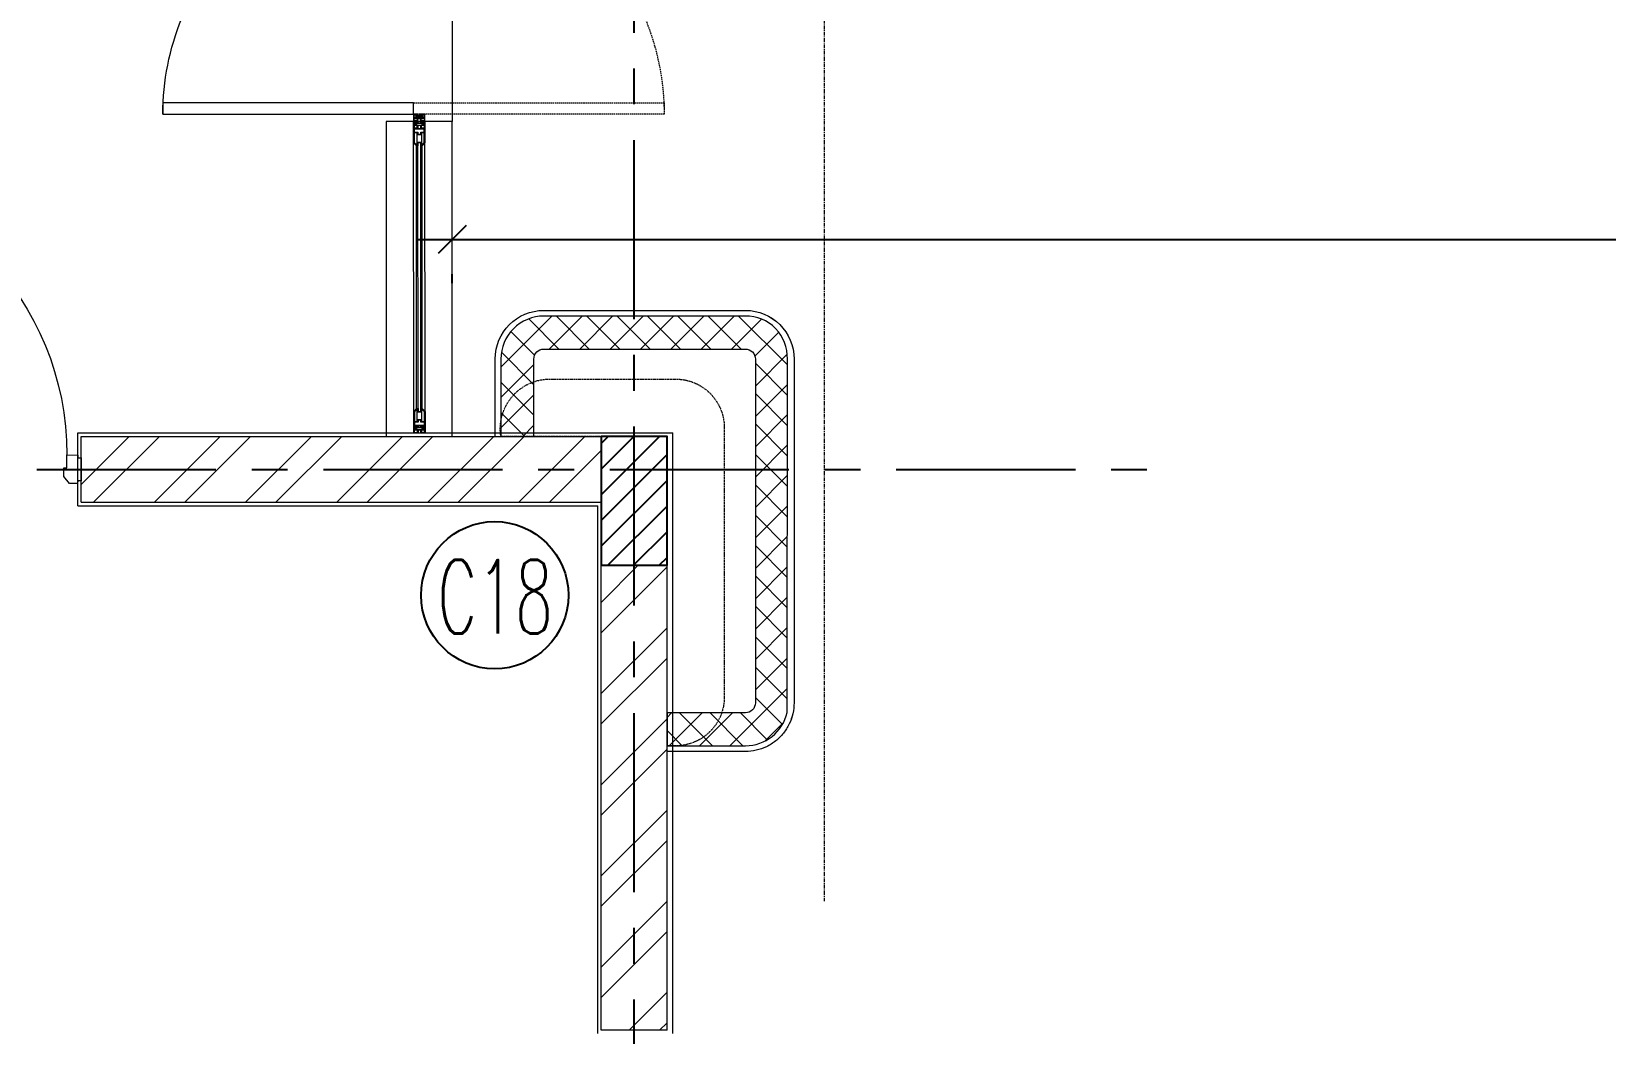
# Model space of a CAD drawing. Header units: millimetres. Extents: x 2659630 to 6742168, y -2425387 to -732288.
# Drawn here: x 2799532 to 2805026, y -1097139 to -1093641 of the extents above; entities that cross this region are included whole.
import ezdxf
from ezdxf.enums import TextEntityAlignment as Align

# ---------------------------------------------------------------- set-up
doc = ezdxf.new("R2010")
doc.units = ezdxf.units.MM
doc.header["$PDMODE"] = 35
doc.header["$PDSIZE"] = -25
for name, pattern in [('CENTER', [2, 1.25, -0.25, 0.25, -0.25]), ('Grid Line', [22.224999999999994, 12.7, -3.174999999999999, 3.174999999999999, -3.174999999999999]), ('Hidden', [7.143750000000001, 4.7625, -2.38125]), ('Overhead', [3.96875, 2.38125, -1.5875])]:
    doc.linetypes.add(name, pattern=pattern)
for name, color, linetype, lineweight in [('A-ANNO-DIMS', 211, 'Continuous', 9), ('A-DETL-THIN', 151, 'Continuous', 18), ('A-DOOR', 31, 'Continuous', 18), ('A-DOOR-FRAM', 31, 'Continuous', 18), ('A-FLOR', 192, 'Continuous', 18), ('A-FLOR-OVHD', 1, 'Overhead', 18), ('A-GENM', 13, 'Continuous', 18), ('A-GRID-DIMS', 211, 'Continuous', 9), ('A-PLASTER', 50, 'Continuous', 0), ('A-WALL', 113, 'Continuous', 9), ('A-WALL-PATT', 111, 'Continuous', 0), ('S-GRID', 1, 'Continuous', 9)]:
    doc.layers.add(name, color=color, linetype=linetype, lineweight=lineweight)
for name, color, linetype in [('S-COLUMN', 1, 'Continuous'), ('S-COLUMN CIRCLE', 9, 'Continuous'), ('S-COLUMN HATCH', 8, 'Continuous'), ('S-COLUMN NO', 2, 'Continuous'), ('S-GRIDE LINE', 8, 'CENTER')]:
    doc.layers.add(name, color=color, linetype=linetype)
doc.layers.get('A-ANNO-DIMS').off()
doc.styles.add('Arial', font='arial.ttf', dxfattribs={"height": 123})
doc.styles.add('ROMANS', font='r.shx', dxfattribs={"width": 0.7})
doc.dimstyles.new('Diagonal_-_2_5mm_Arial', dxfattribs={"dimscale": 304.8, "dimtxt": 123, "dimasz": 0.32, "dimexe": 0.4, "dimexo": 0.5, "dimgap": 0.28, "dimtad": 1, "dimdec": 0, "dimzin": 0, "dimdsep": 46, "dimtxsty": 'Arial', "dimblk1": 'OBLIQUE', "dimblk2": 'OBLIQUE', "dimsah": 1, "dimcen": 0.09, "dimdle": 0.4, "dimazin": 0, "dimtfac": 1, "dimtdec": 0, "dimtix": 1, "dimtmove": 0, "dimatfit": 3, "dimfxl": 1, "dimfxlon": 1, "dimtvp": 1, "dimtolj": 1, "dimtzin": 0, "dimarcsym": 2})

# ---------------------------------------------------------------- blocks, each defined once
blk = doc.blocks.new('A$C2D2C472C')
at = {"layer": 'A-WALL-PATT'}
h = blk.add_hatch(dxfattribs=at)
h.set_pattern_fill('ANSI37', color=256, scale=600, style=0)
h.set_pattern_definition([(45, (-102930.4976328127, -114895.0412800389), (-53.03300858899107, 53.03300858899107), []), (135, (-102930.4976328127, -114895.0412800389), (-53.03300858899107, -53.03300858899106), [])])
edge = h.paths.add_edge_path()
edge.add_line((944.9995019281778, 1920.086653618404), (945.0008851355669, 2189.884832272088))
edge.add_arc((910.0008851359307, 2189.884989272134), 34.99999999998833, 359.9997429874282, 449.9997132388004)
edge.add_line((910.0010603083792, 2224.884989271683), (206.5573315929068, 2224.905706588062))
edge.add_arc((206.3435287130415, 2190.119336553427), 34.78702706265661, 89.64785493841943, 180.3515355871881)
edge.add_line((171.5571564060956, 2189.90590370784), (171.5104949169763, 989.9413756946597))
edge.add_arc((206.436017342523, 989.8668982434319), 34.92560183573225, 179.8778189455847, 270.1221930522632)
edge.add_line((206.5105021072231, 954.9413758334849), (479.9996885845903, 954.8601867418038))
edge.add_line((479.9996885845903, 954.8601867418038), (480.0000001211592, 839.860185584781))
edge.add_line((480.0000001211592, 839.860185584781), (206.5104973261623, 839.9413757038274))
edge.add_arc((206.4964083629893, 989.9011490803969), 149.9597740384099, 192.8758880656439, 270.00538303110875, ccw=False)
edge.add_line((60.30736402368348, 956.4841302904388), (60.0000001211738, 2189.906551396358))
edge.add_arc((204.1890972755355, 2195.622790524605), 144.3023600914457, 89.0594131363834, 182.2702476428867, ccw=False)
edge.add_arc((117.0175473045965, -14981488.51647655), 14983828.42245068, 89.99696775482101, 89.99965761188861, ccw=False)
edge.add_arc((909.9946922726667, 2189.870040024718), 150.0149508471489, 45.00209331497581, 89.99734813771352, ccw=False)
edge.add_arc((910.01583289064, 2189.891182187523), 149.9850524061101, -0.0026534085425282683, 45.00209331497041, ccw=False)
edge.add_line((1060.000885135916, 2189.884236272439), (1059.999510428475, 1919.979855106591))
edge.add_line((1059.999510428475, 1919.979855106591), (944.9995019281778, 1920.086653618404))
at = {"layer": 'A-DETL-THIN'}
for p, q in [((480.0000001211592, 1919.979955135757), (480.0000001211592, 1470.080902119953)), ((710.0000001211592, 1919.979855106591), (480.0000001211592, 1919.979955135757))]:
    blk.add_line(p, q, dxfattribs=at)
at = {"layer": 'A-FLOR-OVHD'}
blk.add_lwpolyline([(1060.015039278995, 1919.979955135757, 0.4573553732653892), (889.9995013178414, 2119.980286205158), (449.9996685099031, 2119.973406029894, 0.4142135623730199), (279.9996685099031, 1949.973406029894), (279.9996685099031, 1009.833727096237, 0.4142135623730199), (449.9996685099031, 839.8337270962365), (480.0000001211592, 839.860185584781), (480.0000001211592, 1919.979955135757), (1060.015039278995, 1919.979955135757)], format="xyb", close=True, dxfattribs=at)
at = {"layer": 'A-GENM'}
for centre, radius, start, end in [((206.5571564055426, 2189.905706589925, -2.762502891338284e-08), 169.9999999999744, 89.99971323877656, 179.9996773135824), ((206.5467242484883, 989.8615372594359, -2.762502891338284e-08), 170.0000000001621, 179.9997132120961, 192.8568556227206), ((206.5467242484883, 989.8615372594359, -2.762502891338284e-08), 170.0000000001625, 192.8568562060331, 205.7139980939878), ((206.5467242484883, 989.8615372594359, -2.762502891338284e-08), 170.0000000001625, 205.7139991560489, 218.5711406565557), ((206.5467242484883, 989.8615372594359, -2.762502891338284e-08), 170.0000000001626, 218.5711444577068, 231.4282852556994), ((206.5467242484883, 989.8615372594359, -2.762502891338284e-08), 170.0000000001625, 231.4282863473983, 244.2854281885292), ((206.5467242484883, 989.8615372594359, -2.762502891338284e-08), 170.0000000001627, 244.2854285476412, 269.9997141992719)]:
    blk.add_arc(centre, radius, start, end, dxfattribs=at)
at = {"layer": 'A-PLASTER'}
for p, q in [((910.0017360480997, 2359.885395422127, -2.762502891338284e-08), (206.5580073158635, 2359.90570658783, -2.762502891338284e-08)), ((36.55692833581998, 2189.906664038426, -2.762502891338284e-08), (36.54672009665228, 989.8623881688254, -2.762502891338284e-08)), ((1079.999501315979, 1919.979855106591), (1080.000885134054, 2189.884135680288, -2.762502891338284e-08)), ((206.5458762606868, 819.9414255178854, -2.762502891338284e-08), (480.0000001226144, 819.9412260005774, -2.762502891338284e-08))]:
    blk.add_line(p, q, dxfattribs=at)
for centre, radius, start, end in [((206.5109611537046, 2189.98556824922, -2.762502891338284e-08), 169.9999999999743, 90, 179.9999640931486), ((910.0008851359162, 2189.884990713108, -2.762502891338284e-08), 169.9999999999609, 359.9997426539467, 89.99971323877656), ((206.5104903323372, 989.941375704002, -2.762502891338284e-08), 170.0000000001521, 180, 192.8571423899843), ((206.5104903323372, 989.941375704002, -2.762502891338284e-08), 170.0000000001525, 192.8571429953589, 205.7142848382652), ((206.5104903323372, 989.941375704002, -2.762502891338284e-08), 170.0000000001525, 205.7142859913077, 218.571427457844), ((206.5104903323372, 989.941375704002, -2.762502891338284e-08), 170.0000000001527, 218.5714312821734, 231.4285719809424), ((206.5104903323372, 989.941375704002, -2.762502891338284e-08), 170.0000000001525, 231.4285730814951, 244.2857149782696), ((206.5104903323372, 989.941375704002, -2.762502891338284e-08), 170.0000000001525, 244.2857153780311, 270.0000009705005)]:
    blk.add_arc(centre, radius, start, end, dxfattribs=at)
at = {"layer": 'A-WALL'}
blk.add_lwpolyline([(944.9995019281778, 1920.086653618404), (945.0008851355669, 2189.884832272088, 0.4142134102995745), (910.0010603083792, 2224.884989271683), (206.5573315929068, 2224.905706588062, 0.4178153354241026), (171.5571564060956, 2189.90590370784), (171.5104949169763, 989.9413756946597, 0.415463343301321), (206.5105021072231, 954.9413758334849), (479.9996885845903, 954.8601867418038), (480.0000001211592, 839.860185584781), (206.5104973261623, 839.9413757038274, -0.3498496930690036), (60.30736402368348, 956.4841302904388), (60.0000001211738, 2189.906551396358, -0.4307240834562548), (206.55790714467, 2339.905706588033, -1.173671556007594e-05), (910.0016355238768, 2339.884990711187, -0.1988908435200889), (1016.067405691763, 2295.950504510794, -0.1989338984303118), (1060.000885135916, 2189.884236272439), (1059.999510428475, 1919.979855106591)], format="xyb", close=True, dxfattribs=at)
blk = doc.blocks.new('DOOR-DW5-4000X2500-PLN')
at = {"layer": 'A-DOOR'}
for p, q in [((0.01863343481090851, 3962.966979749006), (40.01862848890596, 3962.986871354602)), ((0.04349794183508493, 3912.966985931504), (0.01863343481090851, 3962.966979749006)), ((37.51987202334567, 3960.485628438386), (2.519876351085259, 3960.468223283475)), ((2.519876351085259, 3960.468223283475), (2.524849252455169, 3950.468224520038)), ((37.52484492477379, 3950.485629674862), (37.51987202334567, 3960.485628438386)), ((40.01862848890596, 3962.986871354602), (40.04349299587193, 3912.986877537041)), ((10.04846960675786, 3902.971960069321), (0.04349794183508493, 3912.966985931504)), ((0.04349794183508493, 3912.966985931504), (0.7342215431854129, 2937.011693675013)), ((2.524849252455169, 3950.468224520038), (15.02484770683805, 3950.474440646707)), ((12.52609124133596, 3947.973197730491), (2.526092477812199, 3947.968224829092)), ((2.526092477812199, 3947.968224829092), (2.54298267190461, 3914.003762934706)), ((2.54298267190461, 3914.003762934706), (11.0827601593046, 3905.472474720998)), ((15.04846898850519, 3902.974446520093), (10.04846960675786, 3902.971960069321)), ((10.04846960675786, 3902.971960069321), (10.71035929460777, 2984.998734249733)), ((11.0827601593046, 3905.472474720998), (12.54722607225995, 3905.473202985566)), ((12.52982091740705, 3940.473198657855), (12.52609124133596, 3947.973197730491)), ((27.52981906267814, 3940.480658009968), (12.52982091740705, 3940.473198657855)), ((12.54225317086093, 3915.473201749119), (12.52982091740705, 3940.473198657855)), ((12.54225317086093, 3915.473201749061), (27.54225131613202, 3915.480661101174)), ((12.54722607225995, 3905.473202985566), (12.54225317086093, 3915.473201749061)), ((15.02484770683805, 3950.474440646707), (15.02857738290913, 3942.974441574072)), ((15.02857738290913, 3942.974441574072), (25.02857614640379, 3942.979414475412)), ((25.04349485060084, 3912.979418184957), (15.04349608707707, 3912.974445283558)), ((15.04349608707707, 3912.974445283558), (15.04846898850519, 3902.974446520093)), ((15.04846898850519, 3902.974446520093), (15.71034928923473, 2985.020097272209)), ((25.02484647036181, 3950.479413548048), (37.52484492477379, 3950.485629674862)), ((25.02857614640379, 3942.979414475412), (25.02484647036181, 3950.479413548048)), ((25.04846775199985, 3902.979419421434), (25.04349485060084, 3912.979418184957)), ((30.04846713377628, 3902.981905872119), (25.04846775199985, 3902.979419421434)), ((25.04846775199985, 3902.979419421434), (25.71034805275849, 2985.025070173608)), ((37.52608815010171, 3947.985629984032), (27.52608938657795, 3947.980657082575)), ((27.52608938657795, 3947.980657082575), (27.52981906267814, 3940.480658009968)), ((27.52981906267814, 3940.480658009968), (27.54225131613202, 3915.480661101174)), ((27.54225131613202, 3915.480661101174), (27.54722421753104, 3905.48066233765)), ((27.54722421753104, 3905.48066233765), (29.01169013051549, 3905.481390602217)), ((29.01169013051549, 3905.481390602217), (37.54297834422323, 3914.021168089617)), ((40.04349299587193, 3912.986877537041), (30.04846713377628, 3902.981905872119)), ((30.04846713377628, 3902.981905872119), (30.71034743447672, 2985.027556624351)), ((37.54297834422323, 3914.021168089617), (37.52608815010171, 3947.985629984032)), ((40.04349299587193, 3912.986877537041), (40.73421659722226, 2937.031585280609)), ((0.7342006171529647, 2975.012648543663), (10.72922647930682, 2985.017620208702)), ((0.7590651241480373, 2925.012654726219), (0.7342006171529647, 2975.012648543663)), ((11.76600348259672, 2982.518135478575), (3.234715268888976, 2973.978357991175)), ((3.234715268888976, 2973.978357991175), (3.251605462981388, 2940.013896096789)), ((10.72922647930682, 2985.017620208702), (15.71034928923473, 2985.020097272209)), ((13.23046939552296, 2982.518863743113), (11.76600348259672, 2982.518135478575)), ((13.23544229692197, 2972.518864979647), (13.23046939552296, 2982.518863743113)), ((28.23544044225127, 2972.52632433176), (13.23544229692197, 2972.518864979647)), ((13.24787455046317, 2947.518868070823), (13.23544229692197, 2972.518864979647)), ((15.72922586105415, 2985.020106659329), (15.73419876248227, 2975.020107895834)), ((15.73419876248227, 2975.020107895834), (25.73419752597692, 2975.025080797292)), ((25.71034805275849, 2985.025070173608), (30.72922400635434, 2985.0275660115)), ((25.73419752597692, 2975.025080797292), (25.72922462457791, 2985.025079560786)), ((29.69493345380761, 2982.527051359823), (28.23046754079405, 2982.526323095226)), ((28.23046754079405, 2982.526323095226), (28.23544044225127, 2972.52632433176)), ((28.23544044225127, 2972.52632433176), (28.24787269573426, 2947.526327422966)), ((38.2347109412076, 2973.995763146057), (29.69493345380761, 2982.527051359823)), ((30.72922400635434, 2985.0275660115), (40.73419567127712, 2975.032540149376)), ((38.25160113530001, 2940.031301251671), (38.2347109412076, 2973.995763146057)), ((40.73419567127712, 2975.032540149376), (40.75906017824309, 2925.032546331757)), ((40.75906017824309, 2925.032546331757), (0.7590651241480373, 2925.012654726219)), ((0.7590651241480373, 2925.012654726219), (15.75906326944823, 2925.020114078332)), ((0.7714973776310217, 2900.012657817279), (0.7590651241480373, 2925.012654726219)), ((13.76005809698836, 2923.019119745295), (2.760059457097668, 2923.013649553759)), ((2.760059457097668, 2923.013649553759), (2.764037778222701, 2915.013650542998)), ((2.764037778222701, 2915.013650542998), (13.76403641808429, 2915.019120734592)), ((3.251605462981388, 2940.013896096789), (13.25160422647605, 2940.018868998188)), ((15.75284714269219, 2937.520112532657), (3.252848688309314, 2937.513896405959)), ((3.252848688309314, 2937.513896405959), (3.257821589708328, 2927.513897642406)), ((3.257821589708328, 2927.513897642406), (38.25781726199784, 2927.531302797288)), ((30.76502889642143, 2913.027574914042), (10.7650313693739, 2913.017629111244)), ((10.7650313693739, 2913.017629111244), (10.76801511022495, 2907.017629853188)), ((13.24787455046317, 2947.518868070823), (28.24787269573426, 2947.526327422966)), ((13.25160422647605, 2940.018868998188), (13.24787455046317, 2947.518868070823)), ((13.76403641808429, 2915.019120734592), (13.76005809698836, 2923.019119745295)), ((25.74911623020307, 2945.025084506749), (15.7491174666502, 2945.020111605292)), ((15.7491174666502, 2945.020111605292), (15.75284714269219, 2937.520112532657)), ((15.75906326944823, 2925.020114078332), (15.76403617084725, 2915.020115314866)), ((15.76403617084725, 2915.020115314866), (25.76403493434191, 2915.025088216207)), ((25.75284590621595, 2937.525085434114), (25.74911623020307, 2945.025084506749)), ((38.25284436059883, 2937.53130156087), (25.75284590621595, 2937.525085434114)), ((25.7590620330011, 2925.025086979673), (40.75906017821399, 2925.032546331757)), ((25.76403493434191, 2915.025088216207), (25.7590620330011, 2925.025086979673)), ((38.76005500581232, 2923.031551998836), (27.76005636595073, 2923.0260818073)), ((27.76005636595073, 2923.0260818073), (27.76403468704666, 2915.026082796481)), ((27.76403468704666, 2915.026082796481), (38.76403332693735, 2915.031552987959)), ((28.24787269573426, 2947.526327422966), (28.25160237177624, 2940.02632835033)), ((28.25160237177624, 2940.02632835033), (38.25160113530001, 2940.031301251671)), ((30.76801263724337, 2907.027575655986), (30.76502889642143, 2913.027574914042)), ((38.25781726199784, 2927.531302797288), (38.25284436059883, 2937.53130156087)), ((38.76403332693735, 2915.031552987959), (38.76005500581232, 2923.031551998836)), ((40.75906017821399, 2925.032546331757), (40.77149243175518, 2900.032549422933)), ((15.77149552296032, 2900.020117169421), (0.7714973776310217, 2900.012657817279)), ((0.7843910321244039, 2900.012657817279), (0.7719587786414195, 2875.012660908425)), ((0.7719587786414195, 2875.012660908425), (15.77195692394162, 2875.005201556283)), ((4.266881470772205, 2909.295647185092), (2.766881656250916, 2909.294901249814)), ((2.766881656250916, 2909.294901249814), (2.770253904978745, 2902.513652088324)), ((2.770253904978745, 2902.513652088324), (8.770253163093003, 2902.516635829146)), ((2.773201756703202, 2877.511666018865), (2.776574005460134, 2884.292915180413)), ((8.77320101481746, 2877.508682278014), (2.773201756703202, 2877.511666018865)), ((2.776574005460134, 2884.292915180413), (4.276573819981422, 2884.292169245222)), ((2.779417883430142, 2890.011664473539), (2.783396204555174, 2898.011663484358)), ((13.77941652332083, 2890.006194281945), (2.779417883430142, 2890.011664473539)), ((2.783396204555174, 2898.011663484358), (13.78339484438766, 2898.006193292822)), ((4.266486445238115, 2910.090003338817), (4.266881470772205, 2909.295647185092)), ((4.276573819981422, 2884.292169245222), (4.276968845486408, 2885.086525398947)), ((8.765860189916566, 2911.350458004279), (6.647334206296364, 2911.349404482084)), ((6.659068004431901, 2886.343557975371), (8.777593988023, 2886.342504453147)), ((8.770253163093003, 2902.516635829146), (8.765860189916566, 2911.350458004279)), ((8.777593988023, 2886.342504453147), (8.77320101481746, 2877.508682278014)), ((10.76801511022495, 2907.017629853188), (30.76801263724337, 2907.027575655986)), ((30.76900721751736, 2905.027575903223), (10.76900969046983, 2905.017630100425)), ((10.76900969046983, 2905.017630100425), (10.77025291585596, 2902.517630409537)), ((10.77025291585596, 2902.517630409537), (15.77025229757419, 2902.520116860251)), ((10.77320076752221, 2877.507687697856), (10.77444399287924, 2880.007687388745)), ((15.77320014929865, 2877.505201247201), (10.77320076752221, 2877.507687697856)), ((10.77444399287924, 2880.007687388745), (30.77444151992677, 2879.997741585947)), ((10.77543857318233, 2882.007687141479), (10.77842231400427, 2888.007686399593)), ((30.77543610020075, 2881.99774133868), (10.77543857318233, 2882.007687141479)), ((10.77842231400427, 2888.007686399593), (30.7784198410518, 2887.997740596795)), ((13.78339484438766, 2898.006193292822), (13.77941652332083, 2890.006194281945)), ((15.77025229757419, 2902.520116860251), (15.77149552296032, 2900.020117169421)), ((15.77195692394162, 2875.005201556283), (15.77320014929865, 2877.505201247201)), ((15.77941627602559, 2890.005199701729), (15.7843891774537, 2900.005198465224)), ((25.77941503954935, 2890.00022680033), (15.77941627602559, 2890.005199701729)), ((25.77025106112706, 2902.52508976165), (30.77025044284528, 2902.527576212393)), ((25.77149428642588, 2900.025090070878), (25.77025106112706, 2902.52508976165)), ((40.77149243175518, 2900.032549422933), (25.77149428642588, 2900.025090070878)), ((25.77319891282241, 2877.500228345802), (25.77195568746538, 2875.000228654942)), ((25.77195568746538, 2875.000228654942), (40.77195383273647, 2874.992769302888)), ((30.77319829456974, 2877.497741895117), (25.77319891282241, 2877.500228345802)), ((25.78438794094836, 2900.000225563766), (25.77941503954935, 2890.00022680033)), ((27.7794147922541, 2889.999232220027), (27.78339311340824, 2897.999231230846)), ((38.77941343211569, 2889.993762028491), (27.7794147922541, 2889.999232220027)), ((27.78339311340824, 2897.999231230846), (38.78339175324072, 2897.99376103931)), ((30.77025044284528, 2902.527576212393), (30.76900721751736, 2905.027575903223)), ((30.77444151992677, 2879.997741585947), (30.77319829456974, 2877.497741895117)), ((30.7784198410518, 2887.997740596795), (30.77543610020075, 2881.99774133868)), ((34.88438320593559, 2911.36344648985), (32.7658572223736, 2911.362392967654)), ((32.7658572223736, 2911.362392967654), (32.77025019555003, 2902.528570792754)), ((32.77025019555003, 2902.528570792754), (38.7702494536934, 2902.531554533576)), ((32.77319804727449, 2877.496747314843), (32.77759102048003, 2886.330569489801)), ((38.77319730538875, 2877.493763573992), (32.77319804727449, 2877.496747314843)), ((32.77759102048003, 2886.330569489801), (34.89611700407113, 2886.329515967576)), ((37.26687739038607, 2909.3120577597), (37.26648236485198, 2910.106413913483)), ((38.76687720490736, 2909.312803694862), (37.26687739038607, 2909.3120577597)), ((37.27696476512938, 2885.07011482431), (37.27656973959529, 2884.275758670527)), ((37.27656973959529, 2884.275758670527), (38.77656955414568, 2884.275012735336)), ((38.7702494536934, 2902.531554533576), (38.76687720490736, 2909.312803694862)), ((38.77656955414568, 2884.275012735336), (38.77319730538875, 2877.493763573992)), ((38.78339175324072, 2897.99376103931), (38.77941343211569, 2889.993762028491)), ((40.77195383273647, 2874.992769302888), (40.78438608624856, 2899.992766211682)), ((0.7714973776310217, 1100.012657817279), (0.7590651241480373, 1075.012660908338)), ((15.77149552296032, 1100.005198465136), (0.7714973776310217, 1100.012657817279)), ((0.7719587786414195, 1125.012654726132), (15.77195692394162, 1125.020114078274)), ((0.7843910321244039, 1100.012657817279), (0.7719587786414195, 1125.012654726132)), ((8.77320101481746, 1122.516633356543), (2.773201756703202, 1122.513649615692)), ((2.773201756703202, 1122.513649615692), (2.776574005460134, 1115.732400454144)), ((2.776574005460134, 1115.732400454144), (4.276573819981422, 1115.733146389335)), ((13.77941652332083, 1110.019121352612), (2.779417883430142, 1110.013651161018)), ((2.779417883430142, 1110.013651161018), (2.783396204555174, 1102.013652150199)), ((2.783396204555174, 1102.013652150199), (13.78339484438766, 1102.019122341735)), ((4.276573819981422, 1115.733146389335), (4.276968845486408, 1114.93879023561)), ((6.659068004431901, 1113.681757659186), (8.777593988023, 1113.68281118141)), ((8.777593988023, 1113.68281118141), (8.77320101481746, 1122.516633356543)), ((15.77320014929865, 1122.520114387356), (10.77320076752221, 1122.517627936701)), ((10.77320076752221, 1122.517627936701), (10.77444399287924, 1120.017628245812)), ((10.77444399287924, 1120.017628245812), (30.77444151992677, 1120.02757404861)), ((30.77543610020075, 1118.027574295877), (10.77543857318233, 1118.017628493079)), ((10.77543857318233, 1118.017628493079), (10.77842231400427, 1112.017629234964)), ((10.77842231400427, 1112.017629234964), (30.7784198410518, 1112.027575037762)), ((13.78339484438766, 1102.019122341735), (13.77941652332083, 1110.019121352612)), ((15.77025229757419, 1097.505198774306), (15.77149552296032, 1100.005198465136)), ((15.77195692394162, 1125.020114078274), (15.77320014929865, 1122.520114387356)), ((25.77941503954935, 1110.025088834227), (15.77941627602559, 1110.020115932828)), ((15.77941627602559, 1110.020115932828), (15.7843891774537, 1100.020117169333)), ((25.77149428642588, 1100.000225563679), (25.77025106112706, 1097.500225872907)), ((40.77149243175518, 1099.992766211624), (25.77149428642588, 1100.000225563679)), ((25.77195568746538, 1125.025086979615), (40.77195383273647, 1125.032546331669)), ((25.77319891282241, 1122.525087288755), (25.77195568746538, 1125.025086979615)), ((30.77319829456974, 1122.52757373944), (25.77319891282241, 1122.525087288755)), ((25.78438794094836, 1100.025090070791), (25.77941503954935, 1110.025088834227)), ((38.77941343211569, 1110.031553606066), (27.7794147922541, 1110.02608341453)), ((27.7794147922541, 1110.02608341453), (27.78339311340824, 1102.026084403711)), ((27.78339311340824, 1102.026084403711), (38.78339175324072, 1102.031554595247)), ((30.77444151992677, 1120.02757404861), (30.77319829456974, 1122.52757373944)), ((30.7784198410518, 1112.027575037762), (30.77543610020075, 1118.027574295877)), ((38.77319730538875, 1122.531552060565), (32.77319804727449, 1122.528568319714)), ((32.77319804727449, 1122.528568319714), (32.77759102048003, 1113.694746144756)), ((32.77759102048003, 1113.694746144756), (34.89611700407113, 1113.695799666981)), ((37.27656973959529, 1115.74955696403), (38.77656955414568, 1115.750302899221)), ((37.27696476512938, 1114.955200810247), (37.27656973959529, 1115.74955696403)), ((38.77656955414568, 1115.750302899221), (38.77319730538875, 1122.531552060565)), ((38.78339175324072, 1102.031554595247), (38.77941343211569, 1110.031553606066)), ((40.75906017821399, 1074.9927693028), (40.77149243175518, 1099.992766211624)), ((40.77195383273647, 1125.032546331669), (40.78438608624856, 1100.032549422875)), ((0.03751763451145962, 87.02010789571796), (0.7342215431854129, 1063.013621959544)), ((0.7590651241480373, 1075.012660908338), (0.7342006171529647, 1025.012667090894)), ((0.7590651241480373, 1075.012660908338), (15.75906326944823, 1075.005201556225)), ((40.75906017824309, 1074.9927693028), (0.7590651241480373, 1075.012660908338)), ((2.760059457097668, 1077.011666080798), (2.764037778222701, 1085.011665091559)), ((13.76005809698836, 1077.006195889262), (2.760059457097668, 1077.011666080798)), ((2.764037778222701, 1085.011665091559), (13.76403641808429, 1085.006194899965)), ((2.766881656250916, 1090.730414384743), (2.770253904978745, 1097.511663546233)), ((4.266881470772205, 1090.729668449465), (2.766881656250916, 1090.730414384743)), ((2.770253904978745, 1097.511663546233), (8.770253163093003, 1097.508679805411)), ((3.234715268888976, 1026.046957643382), (3.251605462981388, 1060.011419537768)), ((3.251605462981388, 1060.011419537768), (13.25160422647605, 1060.006446636369)), ((3.252848688309314, 1062.511419228598), (3.257821589708328, 1072.511417992151)), ((15.75284714269219, 1062.5052031019), (3.252848688309314, 1062.511419228598)), ((3.257821589708328, 1072.511417992151), (38.25781726199784, 1072.494012837269)), ((4.266486445238115, 1089.93531229574), (4.266881470772205, 1090.729668449465)), ((8.765860189916566, 1088.674857630278), (6.647334206296364, 1088.675911152473)), ((8.770253163093003, 1097.508679805411), (8.765860189916566, 1088.674857630278)), ((10.7650313693739, 1087.007686523313), (10.76801511022495, 1093.007685781369)), ((30.76502889642143, 1086.997740720515), (10.7650313693739, 1087.007686523313)), ((10.76801511022495, 1093.007685781369), (30.76801263724337, 1092.997739978571)), ((10.76900969046983, 1095.007685534132), (10.77025291585596, 1097.50768522502)), ((30.76900721751736, 1094.997739731334), (10.76900969046983, 1095.007685534132)), ((10.77025291585596, 1097.50768522502), (15.77025229757419, 1097.505198774306)), ((13.24787455046317, 1052.506447563734), (13.23544229692197, 1027.50645065491)), ((13.25160422647605, 1060.006446636369), (13.24787455046317, 1052.506447563734)), ((13.24787455046317, 1052.506447563734), (28.24787269573426, 1052.498988211591)), ((13.76403641808429, 1085.006194899965), (13.76005809698836, 1077.006195889262)), ((15.7491174666502, 1055.005204029265), (15.75284714269219, 1062.5052031019)), ((25.74911623020307, 1055.000231127808), (15.7491174666502, 1055.005204029265)), ((15.75906326944823, 1075.005201556225), (15.76403617084725, 1085.005200319691)), ((15.76403617084725, 1085.005200319691), (25.76403493434191, 1085.00022741835)), ((25.75284590621595, 1062.500230200443), (25.74911623020307, 1055.000231127808)), ((38.25284436059883, 1062.494014073687), (25.75284590621595, 1062.500230200443)), ((25.76403493434191, 1085.00022741835), (25.7590620330011, 1075.000228654884)), ((25.7590620330011, 1075.000228654884), (40.75906017821399, 1074.9927693028)), ((25.77025106112706, 1097.500225872907), (30.77025044284528, 1097.497739422164)), ((27.76005636595073, 1076.999233827257), (27.76403468704666, 1084.999232838076)), ((38.76005500581232, 1076.993763635721), (27.76005636595073, 1076.999233827257)), ((27.76403468704666, 1084.999232838076), (38.76403332693735, 1084.993762646598)), ((28.23544044225127, 1027.498991302797), (28.24787269573426, 1052.498988211591)), ((28.24787269573426, 1052.498988211591), (28.25160237177624, 1059.998987284227)), ((28.25160237177624, 1059.998987284227), (38.25160113530001, 1059.994014382886)), ((30.76801263724337, 1092.997739978571), (30.76502889642143, 1086.997740720515)), ((30.77025044284528, 1097.497739422164), (30.76900721751736, 1094.997739731334)), ((32.7658572223736, 1088.662922666903), (32.77025019555003, 1097.496744841803)), ((34.88438320593559, 1088.661869144707), (32.7658572223736, 1088.662922666903)), ((32.77025019555003, 1097.496744841803), (38.7702494536934, 1097.493761100981)), ((37.26687739038607, 1090.713257874857), (37.26648236485198, 1089.918901721074)), ((38.76687720490736, 1090.712511939695), (37.26687739038607, 1090.713257874857)), ((38.25160113530001, 1059.994014382886), (38.2347109412076, 1026.0295524885)), ((38.25781726199784, 1072.494012837269), (38.25284436059883, 1062.494014073687)), ((38.76403332693735, 1084.993762646598), (38.76005500581232, 1076.993763635721)), ((38.7702494536934, 1097.493761100981), (38.76687720490736, 1090.712511939695)), ((40.0375126885483, 87.0002162901801), (40.73421659722226, 1062.993730353948)), ((40.73419567127712, 1024.992775485181), (40.75906017824309, 1074.9927693028)), ((0.7342006171529647, 1025.012667090894), (10.72922647930682, 1015.007695425855)), ((11.76600348259672, 1017.507180155982), (3.234715268888976, 1026.046957643382)), ((10.04248929943424, 97.01513375790091), (10.71035929460777, 1015.026581384824)), ((10.72922647930682, 1015.007695425855), (15.71034928923473, 1015.005218362348)), ((13.23046939552296, 1017.506451891444), (11.76600348259672, 1017.507180155982)), ((13.23544229692197, 1027.50645065491), (13.23046939552296, 1017.506451891444)), ((28.23544044225127, 1027.498991302797), (13.23544229692197, 1027.50645065491)), ((15.04248868118157, 97.01264730712865), (15.71034928923473, 1015.005218362348)), ((15.72922586105415, 1015.005208975228), (15.73419876248227, 1025.005207738723)), ((15.73419876248227, 1025.005207738723), (25.73419752597692, 1025.000234837265)), ((25.04248744467623, 97.00767440578784), (25.71034805275849, 1015.000245460949)), ((25.71034805275849, 1015.000245460949), (30.72922400635434, 1014.997749623057)), ((25.73419752597692, 1025.000234837265), (25.72922462457791, 1015.000236073771)), ((28.23046754079405, 1017.498992539331), (28.23544044225127, 1027.498991302797)), ((29.69493345380761, 1017.498264274735), (28.23046754079405, 1017.498992539331)), ((38.2347109412076, 1026.0295524885), (29.69493345380761, 1017.498264274735)), ((30.04248682645266, 97.00518795510288), (30.71034743447672, 1014.997759010206)), ((30.72922400635434, 1014.997749623057), (40.73419567127712, 1024.992775485181)), ((0.03751763451145962, 87.02010789571796), (0.0126531274872832, 37.02011407821556)), ((10.04248929943424, 97.01513375790091), (0.03751763451145962, 87.02010789571796)), ((2.520112170488574, 52.01886899812962), (2.537002364580985, 85.98333089251537)), ((2.537002364580985, 85.98333089251537), (11.07677985198097, 94.51461910622311)), ((15.04248868118157, 97.01264730712865), (10.04248929943424, 97.01513375790091)), ((11.07677985198097, 94.51461910622311), (12.54124576493632, 94.51389084165567)), ((12.52384061008343, 59.51389516936615), (12.52011093401234, 52.0138960967306)), ((12.53627286353731, 84.5138920781028), (12.52384061008343, 59.51389516936615)), ((27.52383875535452, 59.50643581725308), (12.52384061008343, 59.51389516936615)), ((12.54124576493632, 94.51389084165567), (12.53627286353731, 84.513892078161)), ((12.53627286353731, 84.513892078161), (27.5362710088084, 84.50643272604793)), ((15.01886739951442, 49.51265318051446), (15.02259707558551, 57.01265225315001)), ((15.02259707558551, 57.01265225315001), (25.02259583908017, 57.0076793518092)), ((15.03751577975345, 87.01264854366309), (15.04248868118157, 97.01264730712865)), ((25.03751454327721, 87.00767564226408), (15.03751577975345, 87.01264854366309)), ((25.02259583908017, 57.0076793518092), (25.01886616303818, 49.50768027917366)), ((25.04248744467623, 97.00767440578784), (25.03751454327721, 87.00767564226408)), ((30.04248682645266, 97.00518795510288), (25.04248744467623, 97.00767440578784)), ((27.52010907925433, 52.00643674464663), (27.52383875535452, 59.50643581725308)), ((27.52383875535452, 59.50643581725308), (27.5362710088084, 84.50643272604793)), ((27.5362710088084, 84.50643272604793), (27.54124391020741, 94.5064314895717)), ((27.54124391020741, 94.5064314895717), (29.00570982319186, 94.50570322500425)), ((29.00570982319186, 94.50570322500425), (37.5369980368996, 85.96592573760427)), ((40.0375126885483, 87.0002162901801), (30.04248682645266, 97.00518795510288)), ((37.5369980368996, 85.96592573760427), (37.52010784277809, 52.00146384318941)), ((40.01264818158234, 37.0002224726195), (40.0375126885483, 87.0002162901801)), ((0.0126531274872832, 37.02011407821556), (40.01264818158234, 37.0002224726195)), ((2.513896043761633, 39.51887054374674), (2.518868945131544, 49.51886930718319)), ((37.51389171602204, 39.50146538883564), (2.513896043761633, 39.51887054374674)), ((2.518868945131544, 49.51886930718319), (15.01886739951442, 49.51265318051446)), ((12.52011093401234, 52.0138960967306), (2.520112170488574, 52.01886899812962)), ((25.01886616303818, 49.50768027917366), (37.51886461745016, 49.5014641523594)), ((37.52010784277809, 52.00146384318941), (27.52010907925433, 52.00643674464663)), ((37.51886461745016, 49.5014641523594), (37.51389171602204, 39.50146538883564))]:
    blk.add_line(p, q, dxfattribs=at)
at = {"layer": 'A-DOOR', "linetype": 'Hidden'}
for points in [[(40.90822099908837, 2835.389090599318), (-834.0718692384544, 2835.389090599318), (-834.0718692384544, 2874.992746867822), (40.90822099908837, 2874.992746867822)], [(40.90822099908837, 1164.636225035239), (-834.0718692384544, 1164.636225035239), (-834.0718692384544, 1125.032568766735), (40.90822099908837, 1125.032568766735)]]:
    blk.add_lwpolyline(points, close=True, dxfattribs=at)
at = {"layer": 'A-DOOR'}
for points in [[(40.81706850786577, 2835.389090599318), (915.7971587454085, 2835.389090599318), (915.7971587454085, 2874.992746867822), (40.81706850786577, 2874.992746867822)], [(40.81706850786577, 1164.636225035239), (915.7971587454085, 1164.636225035239), (915.7971587454085, 1125.032568766735), (40.81706850786577, 1125.032568766735)]]:
    blk.add_lwpolyline(points, close=True, dxfattribs=at)
for centre, radius, start, end in [((4.765523385169217, 2912.026743417548), 1.999999999999995, 340.2041684219279, 255.5509804422839), ((36.76551942844526, 2912.042656702019), 1.999999999999994, 284.5060048131287, 199.852816831774), ((4.777931781864027, 2887.02276818754), 2.000000000000063, 340.1471831666576, 255.4939951868713), ((36.77792782516917, 2887.006854903069), 1.99999999999998, 284.4490195577161, 199.7958315765032), ((40.81706850786577, 2874.992746867822), 874.9800902375381, 269.997015564182, 0), ((40.81706850786577, 1125.032568766735), 874.9800902375381, 0, 90.002984435818), ((4.777931781864027, 1113.002547447017), 2.000000000000063, 104.5060048131287, 19.85281683177398), ((36.77792782516917, 1113.018460731488), 1.99999999999998, 160.2041684219278, 75.5509804422839), ((4.765523385169217, 1087.998572217009), 1.999999999999995, 104.4490195577161, 19.79583157650317), ((36.76551942844526, 1087.982658932538), 1.999999999999994, 160.1471831666576, 75.49399518687132)]:
    blk.add_arc(centre, radius, start, end, dxfattribs=at)
at = {"layer": 'A-DOOR', "linetype": 'Hidden'}
for centre, start, end in [((40.90822099908837, 2874.992746867822), 180, 270.002984435818), ((40.90822099908837, 1125.032568766735), 89.99701556418204, 180)]:
    blk.add_arc(centre, 874.9800902375381, start, end, dxfattribs=at)
at = {"layer": 'A-DOOR-FRAM'}
for p, q in [((0.01863343481090851, 3962.96697974889), (0.006201181269716471, 3987.966976657859)), ((15.018631580082, 3962.974439100944), (0.01863343481090851, 3962.96697974889)), ((13.00719415411004, 3985.973441676848), (2.007195514248451, 3985.96797148537)), ((2.007195514248451, 3985.96797148537), (2.011173835373484, 3977.967972474551)), ((2.011173835373484, 3977.967972474551), (13.01117247523507, 3977.973442666029)), ((3.514017527922988, 3972.249969116703), (2.014017713372596, 3972.249223181396)), ((3.514017527922988, 3972.249969116703), (2.014017713372596, 3972.249223181396)), ((2.014017713372596, 3972.249223181396), (2.017389962129528, 3965.467974019877)), ((2.017389962129528, 3965.467974019877), (8.017389220243786, 3965.470957760786)), ((3.513622502388898, 3973.04432527037), (3.514017527922988, 3972.249969116703)), ((3.513622502388898, 3973.04432527037), (3.514017527922988, 3972.249969116703)), ((3.514017527922988, 3972.249969116703), (3.51738977667992, 3965.468719955155)), ((8.012996247038245, 3974.304779935919), (5.894470263418043, 3974.303726413636)), ((5.894470263418043, 3974.303726413636), (5.898863236623583, 3965.469904238504)), ((8.017389220243786, 3965.470957760786), (8.012996247038245, 3974.304779935919)), ((30.012164953514, 3975.981896845653), (10.01216742652468, 3975.971951042855)), ((10.01216742652468, 3975.971951042855), (10.01515116737573, 3969.971951784741)), ((10.01515116737573, 3969.971951784741), (30.01514869439416, 3969.981897587539)), ((30.01614327466814, 3967.981897834776), (10.01614574762061, 3967.971952031978)), ((10.01614574762061, 3967.971952031978), (10.01738897297764, 3965.471952341177)), ((10.01738897297764, 3965.471952341177), (15.01738835472497, 3965.474438791804)), ((13.01117247523507, 3977.973442666029), (13.00719415411004, 3985.973441676848)), ((15.00619932656991, 3987.974436009943), (15.01117222796893, 3977.97443724639)), ((15.01117222796893, 3977.97443724639), (25.01117099149269, 3977.979410147789)), ((15.01738835472497, 3965.474438791804), (15.018631580082, 3962.974439100944)), ((25.01117099149269, 3977.979410147789), (25.00619809012278, 3987.979408911284)), ((25.01738711824873, 3965.479411693261), (30.01738649999606, 3965.481898143975)), ((25.01863034357666, 3962.97941200246), (25.01738711824873, 3965.479411693261)), ((40.01862848887686, 3962.986871354544), (25.01863034357666, 3962.97941200246)), ((38.0071910629631, 3985.985873930418), (27.00719242307241, 3985.980403738911)), ((27.00719242307241, 3985.980403738911), (27.01117074419744, 3977.980404728063)), ((27.01117074419744, 3977.980404728063), (38.01116938405903, 3977.985874919599)), ((30.01514869439416, 3969.981897587539), (30.012164953514, 3975.981896845653)), ((30.01738649999606, 3965.481898143975), (30.01614327466814, 3967.981897834776)), ((34.13151926308637, 3974.317768421432), (32.01299327949528, 3974.316714899207)), ((32.01299327949528, 3974.316714899207), (32.01738625270082, 3965.482892724249)), ((32.01738625270082, 3965.482892724249), (38.01738551084418, 3965.4858764651)), ((34.13151926308637, 3974.317768421432), (34.13591223632102, 3965.483946246532)), ((36.51401344750775, 3972.266379691282), (36.51361842200276, 3973.060735845007)), ((36.51361842200276, 3973.060735845007), (36.51401344750775, 3972.266379691282)), ((38.01401326205814, 3972.267125626473), (36.51401344750775, 3972.266379691282)), ((38.01401326205814, 3972.267125626473), (36.51401344750775, 3972.266379691282)), ((36.51401344750775, 3972.266379691282), (36.51738569629379, 3965.48513052988)), ((38.01116938405903, 3977.985874919599), (38.0071910629631, 3985.985873930418)), ((38.01738551084418, 3965.4858764651), (38.01401326205814, 3972.267125626473)), ((40.00619623536477, 3987.986868263339), (40.01862848887686, 3962.986871354544)), ((0.0126531274872832, 37.02011407833197), (0.0002208739460911602, 12.02011716936249)), ((15.01265127275838, 37.01265472627711), (0.0126531274872832, 37.02011407833197)), ((2.001215206924826, 14.01912234185147), (2.005193528049858, 22.01912135267048)), ((13.00121384678641, 14.01365215037367), (2.001215206924826, 14.01912234185147)), ((2.005193528049858, 22.01912135267048), (13.00519216791145, 22.01365116119268)), ((2.00803740604897, 27.73787064582575), (2.011409654805902, 34.5191198073444)), ((3.508037220599363, 27.7371247105184), (2.00803740604897, 27.73787064582575)), ((3.508037220599363, 27.7371247105184), (2.00803740604897, 27.73787064582575)), ((2.011409654805902, 34.5191198073444), (8.01140891292016, 34.51613606643514)), ((3.507642195065273, 26.94276855685166), (3.508037220599363, 27.7371247105184)), ((3.507642195065273, 26.94276855685166), (3.508037220599363, 27.7371247105184)), ((3.508037220599363, 27.7371247105184), (3.511409469356295, 34.51837387206615)), ((5.888489956094418, 25.68336741358507), (5.892882929299958, 34.51718958871788)), ((8.00701593971462, 25.68231389130233), (5.888489956094418, 25.68336741358507)), ((8.01140891292016, 34.51613606643514), (8.00701593971462, 25.68231389130233)), ((10.00618711920106, 24.01514278436662), (10.00917086005211, 30.01514204248087)), ((30.00618464619038, 24.00519698156859), (10.00618711920106, 24.01514278436662)), ((10.00917086005211, 30.01514204248087), (30.00916838707053, 30.00519623968285)), ((10.01016544029699, 32.01514179524384), (10.01140866565402, 34.51514148604474)), ((30.01016296734451, 32.00519599244581), (10.01016544029699, 32.01514179524384)), ((10.01140866565402, 34.51514148604474), (15.01140804740135, 34.51265503541799)), ((13.00519216791145, 22.01365116119268), (13.00121384678641, 14.01365215037367)), ((15.00021901924629, 12.01265781727852), (15.0051919206453, 22.01265658083139)), ((15.0051919206453, 22.01265658083139), (25.00519068416907, 22.00768367943238)), ((15.01140804740135, 34.51265503541799), (15.01265127275838, 37.01265472627711)), ((25.00519068416907, 22.00768367943238), (25.00021778279915, 12.00768491593772)), ((25.01265003625304, 37.00768182476168), (25.01140681092511, 34.50768213396077)), ((25.01140681092511, 34.50768213396077), (30.01140619267244, 34.50519568324671)), ((40.01264818155323, 37.00022247267771), (25.01265003625304, 37.00768182476168)), ((27.00121211574879, 14.00669008831028), (27.00519043687382, 22.00668909915839)), ((38.00121075563948, 14.00121989680338), (27.00121211574879, 14.00669008831028)), ((27.00519043687382, 22.00668909915839), (38.00518907673541, 22.00121890762239)), ((30.00916838707053, 30.00519623968285), (30.00618464619038, 24.00519698156859)), ((30.01140619267244, 34.50519568324671), (30.01016296734451, 32.00519599244581)), ((32.00701297217165, 25.67037892801454), (32.01140594537719, 34.50420110297273)), ((34.12553895576275, 25.66932540579), (32.00701297217165, 25.67037892801454)), ((32.01140594537719, 34.50420110297273), (38.01140520352055, 34.50121736212168)), ((34.12553895576275, 25.66932540579), (34.12993192899739, 34.50314758068998)), ((36.50803314018412, 27.72071413593949), (36.50763811467914, 26.92635798221454)), ((36.50763811467914, 26.92635798221454), (36.50803314018412, 27.72071413593949)), ((36.50803314018412, 27.72071413593949), (36.51140538897016, 34.50196329734172)), ((38.00803295473452, 27.71996820074855), (36.50803314018412, 27.72071413593949)), ((38.00803295473452, 27.71996820074855), (36.50803314018412, 27.72071413593949)), ((38.00518907673541, 22.00121890762239), (38.00121075563948, 14.00121989680338)), ((38.01140520352055, 34.50121736212168), (38.00803295473452, 27.71996820074855)), ((40.00021592804114, 12.00022556388285), (40.01264818155323, 37.00022247267771))]:
    blk.add_line(p, q, dxfattribs=at)
for centre, radius, start, end in [((4.01265944232, 3974.981065349129), 2.000000000000116, 340.2041684219279, 255.5509804422839), ((36.01265548559604, 3974.996978633601), 2.000000000000063, 284.5060048131287, 199.852816831774), ((4.006679134996375, 25.00602847809205), 2.000000000000116, 104.4490195577161, 19.79583157650317), ((36.00667517827242, 24.99011519362102), 2.000000000000063, 160.1471831666576, 75.49399518687132)]:
    blk.add_arc(centre, radius, start, end, dxfattribs=at)
blk = doc.blocks.new('A$C73F500AF')
at = {"layer": 'A-DOOR'}
blk.add_lwpolyline([(50.15901658905204, 999.970880633191), (85.15905825473601, 999.9691937353637), (85.15905825473601, 0.0002712921123020351), (50.15901658905204, 0.0002712921123020351)], close=True, dxfattribs=at)
blk.add_arc((50.15901658902294, 999.970880633191), 999.970609341071, 272.0058233010116, 0.06947343791211485, dxfattribs=at)
at = {"layer": 'A-DOOR-FRAM'}
for p, q in [((12.00950211996678, 1099.913937149278), (40.00947080575861, 1099.955813100009)), ((12.02445781667484, 1089.91394833292), (12.00950211996678, 1099.913937149278)), ((40.00947080575861, 1099.955813100009), (60.04683768018731, 1074.985752452514)), ((1059.821951237798, 1101.213773387281), (1039.899208436691, 1076.152162918675)), ((1087.821817868709, 1101.30019475476), (1059.821951237798, 1101.213773387281)), ((1087.852682642784, 1091.300242386584), (1087.821817868709, 1101.30019475476)), ((0.0005885949649382383, 1089.895965778676), (12.02445781667484, 1089.91394833292)), ((0.1838705940754153, 1009.896150420682), (0.0005885949649382383, 1089.895965778676)), ((60.09170477028238, 1044.985786003468), (50.09171595392399, 1044.97083030676)), ((50.09171595392399, 1044.97083030676), (50.15901658905204, 999.970880633191)), ((60.04683768018731, 1074.985752452514), (60.09170477028238, 1044.985786003468)), ((1039.899208436691, 1076.152162918675), (1039.991802758974, 1046.152305814147)), ((1039.991802758974, 1046.152305814147), (1049.99175512715, 1046.183170588251)), ((1049.99175512715, 1046.183170588251), (1050.130646610574, 1001.183384931472)), ((1099.876508039626, 1091.3373538288), (1087.852682642784, 1091.300242386584)), ((1100.059790038737, 1011.337538470834), (1099.876508039626, 1091.3373538288)), ((12.14410339019378, 1009.914037802111), (0.1838705940754153, 1009.896150420682)), ((12.15905908690183, 999.9140489857527), (12.14410339019378, 1009.914037802111)), ((50.15901658905204, 999.970880633191), (12.15905908690183, 999.9140489857527)), ((1050.130646610574, 1001.183384931472), (1088.130465609633, 1001.300671073026)), ((1088.099600835558, 1011.300623441202), (1100.059790038737, 1011.337538470834)), ((1088.130465609633, 1001.300671073026), (1088.099600835558, 1011.300623441202))]:
    blk.add_line(p, q, dxfattribs=at)
blk = doc.blocks.new('_Oblique')
at = {"color": 0, "linetype": 'ByBlock', "lineweight": -2}
blk.add_line((-0.5, -0.5), (0.5, 0.5), dxfattribs=at)
blk = doc.blocks.new('*D1912')
at = {"layer": 'A-GRID-DIMS', "color": 0, "lineweight": -2}
for p, q in [((3026075.788483021, -1094061.950597898), (3026075.788483021, -1094488.670597898)), ((2800878.249879675, -1094366.750597898), (3026197.708483021, -1094366.750597898)), ((2801000.169879675, -1094519.150597898), (2801000.169879675, -1094488.670597898))]:
    blk.add_line(p, q, dxfattribs=at)
at = {"layer": 'Defpoints', "color": 0, "ltscale": 2500}
for p in [(3026075.788483021, -1039892.469534965), (2801000.169879675, -1094366.750597898), (3026075.788483021, -1094366.750597898)]:
    blk.add_point(p, dxfattribs=at)
at = {"layer": 'A-GRID-DIMS', "color": 0, "lineweight": -2, "ltscale": 2500, "xscale": 97.536, "yscale": 97.536, "zscale": 97.536, "rotation": 180}
blk.add_blockref('_Oblique', (2801000.169879675, -1094366.750597898), dxfattribs=at)
at = {"layer": 'A-GRID-DIMS', "color": 0, "lineweight": -2, "ltscale": 2500, "xscale": 97.536, "yscale": 97.536, "zscale": 97.536}
blk.add_blockref('_Oblique', (3026075.788483021, -1094366.750597898), dxfattribs=at)
at = {"layer": 'A-GRID-DIMS', "color": 0, "ltscale": 2500, "insert": (2913537.979181348, -1094218.606120409), "char_height": 123, "attachment_point": 5, "style": 'Arial', "bg_fill": 3, "box_fill_scale": 1.1, "bg_fill_color": 257, "bg_fill_transparency": 0}
blk.add_mtext('\\A1;225076', dxfattribs=at)

msp = doc.modelspace()

# ---------------------------------------------------------------- hatches: boundary and pattern name
at = {"layer": 'A-WALL-PATT'}
h = msp.add_hatch(dxfattribs=at)
h.set_pattern_fill('ANSI32', color=256, scale=600, angle=360, style=0)
h.set_pattern_definition([(45, (2608280.391754449, -1264690.882307726), (-159.0990257669732, 159.0990257669732), []), (45, (2608386.457771449, -1264690.882307726), (-159.0990257669732, 159.0990257669732), [])])
h.paths.add_polyline_path([(2801520.169879675, -1097127.007867475), (2801750.169879675, -1097127.007867475), (2801750.169879675, -1095054.506896443), (2799704.907054255, -1095054.506896443), (2799704.90702603, -1095284.506896443), (2801520.169879675, -1095284.506896443), (2801520.169879675, -1095054.508023446), (2801750.160048546, -1095054.508023446), (2801750.160048546, -1095504.506896443), (2801520.169879675, -1095504.506896443)])
at = {"layer": 'S-COLUMN HATCH', "true_color": 0x939598}
h = msp.add_hatch(dxfattribs=at)
h.set_pattern_fill('ANSI31', color=252, scale=20, angle=180)
h.set_pattern_definition([(225, (-864930.0111917132, -235749.3183472864), (44.90128060534576, -44.90128060534576), [])])
h.paths.add_polyline_path([(2801750.187111527, -1095054.503540632), (2801520.187111537, -1095054.502341056), (2801520.184764535, -1095504.50234105), (2801640.184854854, -1095504.502966916), (2801750.184764533, -1095504.503540626)])

# ---------------------------------------------------------------- linework, layer by layer
at = {"layer": 'A-DETL-THIN'}
for p, q in [((2801000.169879675, -1093954.682585547, -2.762502891338284e-08), (2800770.169879675, -1093954.682585547, -2.762502891338284e-08)), ((2800770.169879675, -1093954.682585547, -2.762502891338284e-08), (2800770.169879675, -1095054.531421019, -2.762502891338284e-08)), ((2801000.169879675, -1095054.682585547, -2.762502891338284e-08), (2801000.169879675, -1093954.682585547, -2.762502891338284e-08))]:
    msp.add_line(p, q, dxfattribs=at)
at = {"layer": 'A-FLOR'}
msp.add_line((2801000.169879675, -1092154.682585547, -2.762502891338284e-08), (2801000.169879675, -1093954.682585547, -2.762502891338284e-08), dxfattribs=at)
at = {"layer": 'A-PLASTER'}
for p, q in [((2799692.907024557, -1095296.506896443), (2799692.907055727, -1095042.506896443)), ((2799692.907055727, -1095042.506896443), (2801770.169879675, -1095042.506896443)), ((2801770.169879675, -1097139.007867475), (2801770.169879675, -1095042.506896443)), ((2799692.907024557, -1095296.506896443), (2801508.169879675, -1095296.506896443)), ((2801508.169879675, -1097139.007867475), (2801508.169879675, -1095296.506896443))]:
    msp.add_line(p, q, dxfattribs=at)
at = {"layer": 'A-WALL'}
for p, q in [((2799704.90702603, -1095284.506896443), (2799704.907054255, -1095054.506896443)), ((2799704.907054255, -1095054.506896443), (2801750.169879675, -1095054.506896443)), ((2801750.169879675, -1097127.007867475), (2801750.169879675, -1095054.506896443)), ((2799704.90702603, -1095284.506896443), (2801520.169879675, -1095284.506896443)), ((2800995.066601036, -1095284.775333685), (2800995.066601036, -1095284.77533362)), ((2801520.169879675, -1097127.007867475), (2801520.169879675, -1095284.506896443)), ((2801750.169879675, -1097127.007867475), (2801520.169879675, -1097127.007867475))]:
    msp.add_line(p, q, dxfattribs=at)
at = {"layer": 'S-COLUMN', "color": 1}
msp.add_lwpolyline([(2801520.169879675, -1095504.506896443), (2801750.169879675, -1095504.506896443), (2801750.169879675, -1095054.506896443), (2801520.169879675, -1095054.506896443)], close=True, dxfattribs=at)
at = {"layer": 'S-COLUMN CIRCLE'}
msp.add_circle((2801148.808015514, -1095608.918271128), 257.1428571428572, dxfattribs=at)
at = {"layer": 'S-GRID', "linetype": 'Grid Line'}
msp.add_line((2802300.169879675, -1096677.471577428), (2802300.169879675, -1072989.822344104), dxfattribs=at)
at = {"layer": 'S-GRIDE LINE', "ltscale": 500}
for p, q in [((2801635.169879675, -1112645.233431217), (2801635.169879675, -1072989.822344104)), ((2771550.543794795, -1095169.506896443), (2803425.774549578, -1095169.506896443))]:
    msp.add_line(p, q, dxfattribs=at)

# ---------------------------------------------------------------- block references
at = {"layer": 'A-ANNO-DIMS', "xscale": -1}
for name, p in [('A$C2D2C472C', (2802230.169879796, -1096974.486851579)), ('DOOR-DW5-4000X2500-PLN', (2800905.925867656, -1095054.695243364))]:
    msp.add_blockref(name, p, dxfattribs=at)
at = {"layer": 'A-ANNO-DIMS', "xscale": -1, "rotation": 180}
msp.add_blockref('A$C73F500AF', (2798604.938891103, -1094118.169450293), dxfattribs=at)

# ---------------------------------------------------------------- texts
at = {"layer": 'S-COLUMN NO', "style": 'ROMANS', "width": 0.6}
msp.add_text('C18', height=257.1428571428572, dxfattribs=at).set_placement((2801150.176493557, -1095614.448795602, -5.857740542573181e-07), align=Align.MIDDLE_CENTER)

# ---------------------------------------------------------------- next in the draw order: dimensions: what is measured, and where the dimension line sits
at = {"layer": 'A-GRID-DIMS'}
dim = msp.add_linear_dim(base=(3026075.788483021, -1094366.750597898), p1=(2801000.169879675, -1094366.750597898, -2.762502891338284e-08), p2=(3026075.788483021, -1039892.469534965), dimstyle='Diagonal_-_2_5mm_Arial', override={"dimpost": '<>', "dimtmove": 1, "dimfxl": 1, "dimfxlon": 1, "dimtfill": 1, "dimtfillclr": 0, "dimarcsym": 2}, dxfattribs=at)
dim.commit()
dim.dimension.update_dxf_attribs({"geometry": '*D1912', "text_midpoint": (2913537.979181348, -1094218.606120409)})

doc.saveas('drawing.dxf')
